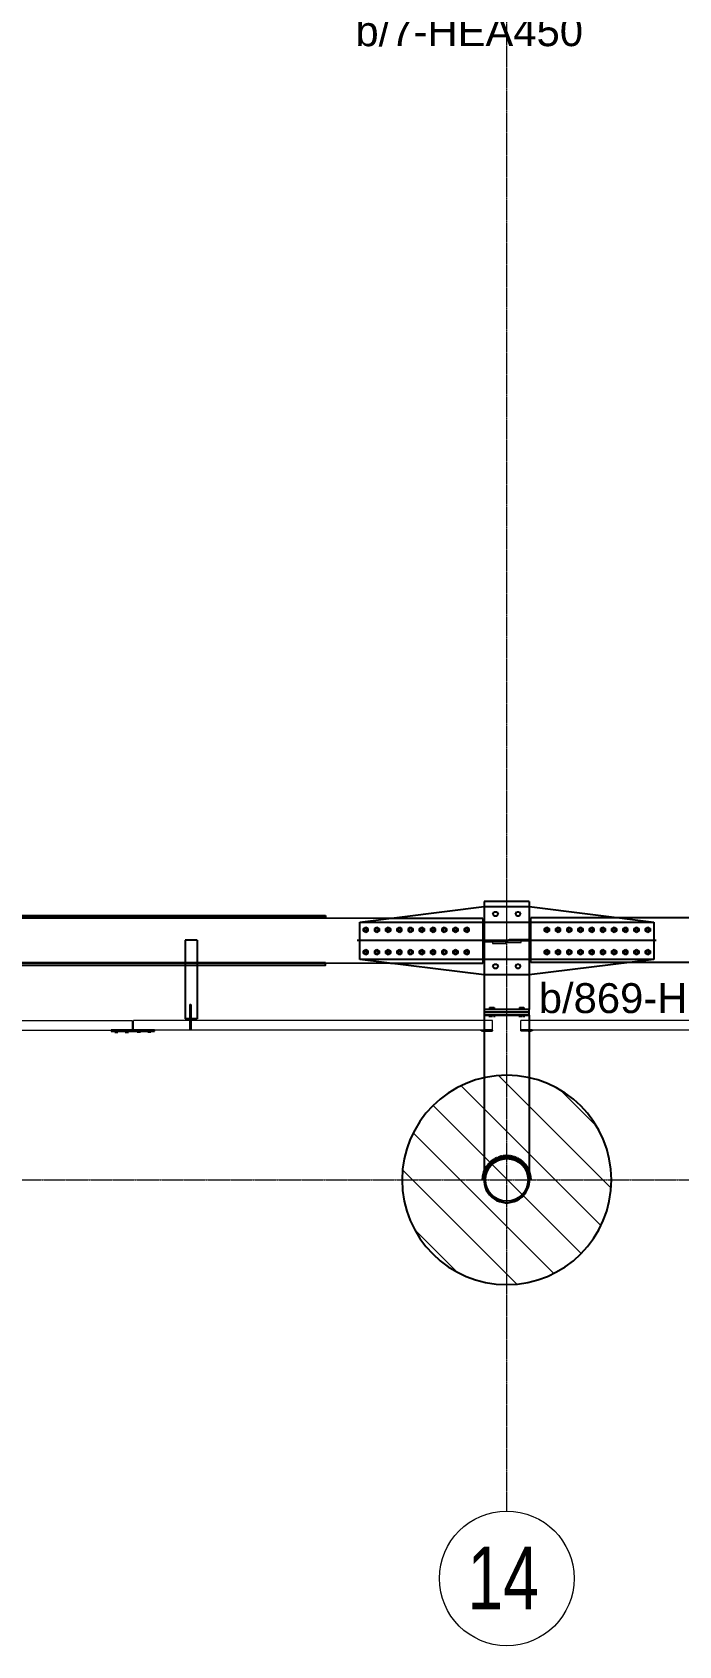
# Model space of a CAD drawing. Header units: millimetres. Extents: x -158 to 97215, y -53820 to 8373.
# Drawn here: x 72561 to 76883, y -53820 to -43030 of the extents above; entities that cross this region are included whole.
import ezdxf
from ezdxf.enums import TextEntityAlignment as Align

# ---------------------------------------------------------------- set-up
doc = ezdxf.new("R2010")
doc.units = ezdxf.units.MM
doc.header["$LTSCALE"] = 0.8
doc.linetypes.add('DXK_LINE_DOT2', pattern=[3.9198, 1.9599, -1.9599])
doc.linetypes.add('Grid Line', pattern=[3.33375, 1.905, -0.47625, 0.47625, -0.47625])
for name, color, linetype, lineweight in [('0-1', 7, 'Continuous', 5), ('E_COLUMNAS', 1, 'Continuous', 18), ('E_COLUMNAS-1', 1, 'Continuous', 25), ('E_EJES', 8, 'Continuous', 9), ('E_EJES-1', 8, 'Grid Line', 9), ('E_TEXTO', 3, 'Continuous', 9), ('P-PLATINA', 6, 'Continuous', 15)]:
    doc.layers.add(name, color=color, linetype=linetype, lineweight=lineweight)
doc.layers.add('VIGAS', color=8, linetype='Continuous')
doc.styles.add('Swis721 LtCn BT', font='swisscl.ttf', dxfattribs={"height": 0.42})
doc.styles.add('VERDANA', font='arial.ttf')

# ---------------------------------------------------------------- blocks, each defined once
blk = doc.blocks.new('Grid - CNI_NOMBRE EJES-372759-_6_00m_N_E_-NIVEL-2 DOC')
at = {"layer": 'E_EJES'}
blk.add_circle((0, 0), 0.003, dxfattribs=at)

msp = doc.modelspace()

# ---------------------------------------------------------------- hatches: boundary and pattern name
at = {"layer": 'E_COLUMNAS'}
h = msp.add_hatch(dxfattribs=at)
h.set_pattern_fill('FP_1', color=256, scale=1000, style=0, pattern_type=2)
h.set_pattern_definition([(135, (90395.35, -191367.15), (-159.09903, -159.09903), [])])
h.paths.add_polyline_path([(75733.3, -51404.7), (75824.6, -51398.7), (75914.4, -51380.9), (76001.1, -51351.5), (76083.3, -51311), (76159.4, -51260.1), (76228.2, -51199.7), (76288.6, -51130.9), (76339.5, -51054.7), (76380, -50972.6), (76409.4, -50885.9), (76427.3, -50796.1), (76433.3, -50704.7), (76427.3, -50613.4), (76409.4, -50523.6), (76380, -50436.9), (76339.5, -50354.7), (76288.6, -50278.6), (76228.2, -50209.8), (76159.4, -50149.4), (76083.3, -50098.5), (76001.1, -50058), (75914.4, -50028.6), (75824.6, -50010.7), (75733.3, -50004.7), (75641.9, -50010.7), (75552.1, -50028.6), (75465.4, -50058), (75383.3, -50098.5), (75307.1, -50149.4), (75238.3, -50209.8), (75177.9, -50278.6), (75127, -50354.7), (75086.5, -50436.9), (75057.1, -50523.6), (75039.2, -50613.4), (75033.3, -50704.7), (75039.2, -50796.1), (75057.1, -50885.9), (75086.5, -50972.6), (75127, -51054.7), (75177.9, -51130.9), (75238.3, -51199.7), (75307.1, -51260.1), (75383.3, -51311), (75465.4, -51351.5), (75552.1, -51380.9), (75641.9, -51398.7)])

# ---------------------------------------------------------------- linework, layer by layer
at = {"color": 2, "linetype": 'Continuous'}
msp.add_lwpolyline([(75733.3, -50552.2, 0.4729648), (75583.7, -50734.5, 1), (75882.8, -50675, 0.1773082), (75828.3, -50585.4, 0.1773082)], format="xyb", dxfattribs=at)
at = {"color": 1, "linetype": 'Continuous'}
msp.add_circle((75733.3, -50704.7), 142.5, dxfattribs=at)
for centre, radius, start, end in [((74790.3, -49031.7), 11.5, 18.00409, 198.00409), ((74790.3, -49031.7), 11.5, 198.00409, 18.00409), ((74790.3, -49031.7), 10, 90.00409, 270.00409), ((74790.3, -49031.7), 10, 270.00409, 90.00409), ((74865.3, -49031.7), 11.5, 18.00409, 198.00409), ((74865.3, -49031.7), 11.5, 198.00409, 18.00409), ((74865.3, -49031.7), 10, 90.00409, 270.00409), ((74865.3, -49031.7), 10, 270.00409, 90.00409), ((74940.3, -49031.7), 11.5, 18.00409, 198.00409), ((74940.3, -49031.7), 11.5, 198.00409, 18.00409), ((74940.3, -49031.7), 10, 90.00409, 270.00409), ((74940.3, -49031.7), 10, 270.00409, 90.00409), ((75015.3, -49031.7), 11.5, 18.00409, 198.00409), ((75015.3, -49031.7), 11.5, 198.00409, 18.00409), ((75015.3, -49031.7), 10, 90.00409, 270.00409), ((75015.3, -49031.7), 10, 270.00409, 90.00409), ((75090.3, -49031.7), 11.5, 18.00409, 198.00409), ((75090.3, -49031.7), 11.5, 198.00409, 18.00409), ((75090.3, -49031.7), 10, 90.00409, 270.00409), ((75090.3, -49031.7), 10, 270.00409, 90.00409), ((75165.3, -49031.7), 11.5, 18.00409, 198.00409), ((75165.3, -49031.7), 11.5, 198.00409, 18.00409), ((75165.3, -49031.7), 10, 90.00409, 270.00409), ((75165.3, -49031.7), 10, 270.00409, 90.00409), ((75240.3, -49031.7), 11.5, 18.00409, 198.00409), ((75240.3, -49031.7), 11.5, 198.00409, 18.00409), ((75240.3, -49031.7), 10, 90.00409, 270.00409), ((75240.3, -49031.7), 10, 270.00409, 90.00409), ((75315.3, -49031.6), 11.5, 18.00409, 198.00409), ((75315.3, -49031.6), 11.5, 198.00409, 18.00409), ((75315.3, -49031.6), 10, 90.00409, 270.00409), ((75315.3, -49031.6), 10, 270.00409, 90.00409), ((75390.3, -49031.6), 11.5, 18.00409, 198.00409), ((75390.3, -49031.6), 11.5, 198.00409, 18.00409), ((75390.3, -49031.6), 10, 90.00409, 270.00409), ((75390.3, -49031.6), 10, 270.00409, 90.00409), ((75465.3, -49031.6), 11.5, 18.00409, 198.00409), ((75465.3, -49031.6), 11.5, 198.00409, 18.00409), ((75465.3, -49031.6), 10, 90.00409, 270.00409), ((75465.3, -49031.6), 10, 270.00409, 90.00409), ((76001.2, -49031.6), 11.5, 17.99591, 197.99591), ((76001.2, -49031.6), 11.5, 197.99591, 17.99591), ((76001.2, -49031.6), 10, 89.99591, 269.99591), ((76001.2, -49031.6), 10, 269.99591, 89.99591), ((76076.2, -49031.6), 11.5, 17.99591, 197.99591), ((76076.2, -49031.6), 11.5, 197.99591, 17.99591), ((76076.2, -49031.6), 10, 89.99591, 269.99591), ((76076.2, -49031.6), 10, 269.99591, 89.99591), ((76151.2, -49031.6), 11.5, 17.99591, 197.99591), ((76151.2, -49031.6), 11.5, 197.99591, 17.99591), ((76151.2, -49031.6), 10, 89.99591, 269.99591), ((76151.2, -49031.6), 10, 269.99591, 89.99591), ((76226.2, -49031.7), 11.5, 17.99591, 197.99591), ((76226.2, -49031.7), 11.5, 197.99591, 17.99591), ((76226.2, -49031.7), 10, 89.99591, 269.99591), ((76226.2, -49031.7), 10, 269.99591, 89.99591), ((76301.2, -49031.7), 11.5, 17.99591, 197.99591), ((76301.2, -49031.7), 11.5, 197.99591, 17.99591), ((76301.2, -49031.7), 10, 89.99591, 269.99591), ((76301.2, -49031.7), 10, 269.99591, 89.99591), ((76376.2, -49031.7), 11.5, 17.99591, 197.99591), ((76376.2, -49031.7), 11.5, 197.99591, 17.99591), ((76376.2, -49031.7), 10, 89.99591, 269.99591), ((76376.2, -49031.7), 10, 269.99591, 89.99591), ((76451.2, -49031.7), 11.5, 17.99591, 197.99591), ((76451.2, -49031.7), 11.5, 197.99591, 17.99591), ((76451.2, -49031.7), 10, 89.99591, 269.99591), ((76451.2, -49031.7), 10, 269.99591, 89.99591), ((76526.2, -49031.7), 11.5, 17.99591, 197.99591), ((76526.2, -49031.7), 11.5, 197.99591, 17.99591), ((76526.2, -49031.7), 10, 89.99591, 269.99591), ((76526.2, -49031.7), 10, 269.99591, 89.99591), ((76601.2, -49031.7), 11.5, 17.99591, 197.99591), ((76601.2, -49031.7), 11.5, 197.99591, 17.99591), ((76601.2, -49031.7), 10, 89.99591, 269.99591), ((76601.2, -49031.7), 10, 269.99591, 89.99591), ((76676.2, -49031.7), 11.5, 17.99591, 197.99591), ((76676.2, -49031.7), 11.5, 197.99591, 17.99591), ((76676.2, -49031.7), 10, 89.99591, 269.99591), ((76676.2, -49031.7), 10, 269.99591, 89.99591), ((74790.3, -49181.7), 11.5, 18.00409, 198.00409), ((74790.3, -49181.7), 11.5, 198.00409, 18.00409), ((74790.3, -49181.7), 10, 90.00409, 270.00409), ((74790.3, -49181.7), 10, 270.00409, 90.00409), ((74865.3, -49181.7), 11.5, 18.00409, 198.00409), ((74865.3, -49181.7), 11.5, 198.00409, 18.00409), ((74865.3, -49181.7), 10, 90.00409, 270.00409), ((74865.3, -49181.7), 10, 270.00409, 90.00409), ((74940.3, -49181.7), 11.5, 18.00409, 198.00409), ((74940.3, -49181.7), 11.5, 198.00409, 18.00409), ((74940.3, -49181.7), 10, 90.00409, 270.00409), ((74940.3, -49181.7), 10, 270.00409, 90.00409), ((75015.3, -49181.7), 11.5, 18.00409, 198.00409), ((75015.3, -49181.7), 11.5, 198.00409, 18.00409), ((75015.3, -49181.7), 10, 90.00409, 270.00409), ((75015.3, -49181.7), 10, 270.00409, 90.00409), ((75090.3, -49181.7), 11.5, 18.00409, 198.00409), ((75090.3, -49181.7), 11.5, 198.00409, 18.00409), ((75090.3, -49181.7), 10, 90.00409, 270.00409), ((75090.3, -49181.7), 10, 270.00409, 90.00409), ((75165.3, -49181.7), 11.5, 18.00409, 198.00409), ((75165.3, -49181.7), 11.5, 198.00409, 18.00409), ((75165.3, -49181.7), 10, 90.00409, 270.00409), ((75165.3, -49181.7), 10, 270.00409, 90.00409), ((75240.3, -49181.7), 11.5, 18.00409, 198.00409), ((75240.3, -49181.7), 11.5, 198.00409, 18.00409), ((75240.3, -49181.7), 10, 90.00409, 270.00409), ((75240.3, -49181.7), 10, 270.00409, 90.00409), ((75315.3, -49181.6), 11.5, 18.00409, 198.00409), ((75315.3, -49181.6), 11.5, 198.00409, 18.00409), ((75315.3, -49181.6), 10, 90.00409, 270.00409), ((75315.3, -49181.6), 10, 270.00409, 90.00409), ((75390.3, -49181.6), 11.5, 18.00409, 198.00409), ((75390.3, -49181.6), 11.5, 198.00409, 18.00409), ((75390.3, -49181.6), 10, 90.00409, 270.00409), ((75390.3, -49181.6), 10, 270.00409, 90.00409), ((75465.3, -49181.6), 11.5, 18.00409, 198.00409), ((75465.3, -49181.6), 11.5, 198.00409, 18.00409), ((75465.3, -49181.6), 10, 90.00409, 270.00409), ((75465.3, -49181.6), 10, 270.00409, 90.00409), ((76001.2, -49181.6), 11.5, 17.99591, 197.99591), ((76001.2, -49181.6), 11.5, 197.99591, 17.99591), ((76001.2, -49181.6), 10, 89.99591, 269.99591), ((76001.2, -49181.6), 10, 269.99591, 89.99591), ((76076.2, -49181.6), 11.5, 17.99591, 197.99591), ((76076.2, -49181.6), 11.5, 197.99591, 17.99591), ((76076.2, -49181.6), 10, 89.99591, 269.99591), ((76076.2, -49181.6), 10, 269.99591, 89.99591), ((76151.2, -49181.6), 11.5, 17.99591, 197.99591), ((76151.2, -49181.6), 11.5, 197.99591, 17.99591), ((76151.2, -49181.6), 10, 89.99591, 269.99591), ((76151.2, -49181.6), 10, 269.99591, 89.99591), ((76226.2, -49181.7), 11.5, 17.99591, 197.99591), ((76226.2, -49181.7), 11.5, 197.99591, 17.99591), ((76226.2, -49181.7), 10, 89.99591, 269.99591), ((76226.2, -49181.7), 10, 269.99591, 89.99591), ((76301.2, -49181.7), 11.5, 17.99591, 197.99591), ((76301.2, -49181.7), 11.5, 197.99591, 17.99591), ((76301.2, -49181.7), 10, 89.99591, 269.99591), ((76301.2, -49181.7), 10, 269.99591, 89.99591), ((76376.2, -49181.7), 11.5, 17.99591, 197.99591), ((76376.2, -49181.7), 11.5, 197.99591, 17.99591), ((76376.2, -49181.7), 10, 89.99591, 269.99591), ((76376.2, -49181.7), 10, 269.99591, 89.99591), ((76451.2, -49181.7), 11.5, 17.99591, 197.99591), ((76451.2, -49181.7), 11.5, 197.99591, 17.99591), ((76451.2, -49181.7), 10, 89.99591, 269.99591), ((76451.2, -49181.7), 10, 269.99591, 89.99591), ((76526.2, -49181.7), 11.5, 17.99591, 197.99591), ((76526.2, -49181.7), 11.5, 197.99591, 17.99591), ((76526.2, -49181.7), 10, 89.99591, 269.99591), ((76526.2, -49181.7), 10, 269.99591, 89.99591), ((76601.2, -49181.7), 11.5, 17.99591, 197.99591), ((76601.2, -49181.7), 11.5, 197.99591, 17.99591), ((76601.2, -49181.7), 10, 89.99591, 269.99591), ((76601.2, -49181.7), 10, 269.99591, 89.99591), ((76676.2, -49181.7), 11.5, 17.99591, 197.99591), ((76676.2, -49181.7), 11.5, 197.99591, 17.99591), ((76676.2, -49181.7), 10, 89.99591, 269.99591), ((76676.2, -49181.7), 10, 269.99591, 89.99591)]:
    msp.add_arc(centre, radius, start, end, dxfattribs=at)
at = {"color": 1, "linetype": 'DXK_LINE_DOT2'}
msp.add_arc((75733.3, -50704.7), 162.5, 33.75, 146.25, dxfattribs=at)
at = {"layer": '0-1', "color": 8}
for p, q in [((61238.3, -49638.1), (73228.3, -49638.1)), ((61238.3, -49703.1), (73228.3, -49703.1)), ((73228.3, -49638.1), (73228.3, -49703.1)), ((73238.3, -49703.1), (73238.3, -49638.1)), ((75583.3, -49638.1), (73238.3, -49638.1)), ((75583.3, -49703.1), (73238.3, -49703.1)), ((75638.3, -49638.1), (75583.3, -49638.1)), ((75638.3, -49703.1), (75638.3, -49638.1)), ((75828.3, -49703.1), (75828.3, -49638.1)), ((75883.3, -49638.1), (75828.3, -49638.1)), ((78986.9, -49638.1), (75883.3, -49638.1)), ((78986.9, -49703.1), (75883.3, -49703.1))]:
    msp.add_line(p, q, dxfattribs=at)
at = {"layer": 'E_COLUMNAS-1'}
for start, end in [(0, 180), (180, 0)]:
    msp.add_arc((75733.3, -50704.7), 700, start, end, dxfattribs=at)
at = {"layer": 'E_EJES-1'}
for p, q in [((75733.3, -52920), (75733.3, -22429.9)), ((2836.9, -50704.7), (96315.4, -50704.7))]:
    msp.add_line(p, q, dxfattribs=at)
at = {"layer": 'P-PLATINA'}
for points in [[(75893.3, -49107.1), (75749, -49107.1), (75749, -49095.6), (75893.3, -49095.6)], [(75573.2, -49112.8), (75717.5, -49112.9), (75717.5, -49101.4), (75573.2, -49101.3)]]:
    msp.add_lwpolyline(points, dxfattribs=at)
for points in [[(75727.5, -49112.9), (75637.5, -49112.9), (75637.5, -49122.9), (75727.5, -49122.9)], [(75739, -49117.1), (75829, -49117.1), (75829, -49107.1), (75739, -49107.1)]]:
    msp.add_lwpolyline(points, close=True, dxfattribs=at)
at = {"layer": 'VIGAS'}
for p, q in [((74750.3, -48981.6), (75583.3, -48876.4)), ((75883.3, -48842.8), (75583.3, -48842.8)), ((75583.3, -48842.8), (75583.3, -48876.4)), ((75583.3, -48876.4), (75583.3, -49333.4)), ((75583.3, -48876.4), (75883.3, -48876.4)), ((75883.3, -48842.8), (75883.3, -48876.4)), ((75883.3, -48876.4), (75883.3, -49333.4)), ((75883.3, -48876.4), (76716.2, -48981.3)), ((74947.9, -48956.7), (67987.8, -48951.7)), ((74750, -48981.6), (76716.2, -48981.3)), ((74750.3, -49231.6), (74750, -48981.6)), ((74750.3, -49231.6), (74750.3, -48981.6)), ((75573.2, -48957.1), (74947.9, -48956.7)), ((75573.2, -48957.1), (75573.2, -49257.1)), ((75640.9, -48926.4), (75649.6, -48911.4)), ((75649.6, -48941.4), (75640.9, -48926.4)), ((75649.6, -48911.4), (75666.9, -48911.4)), ((75666.9, -48941.4), (75649.6, -48941.4)), ((75666.9, -48911.4), (75675.6, -48926.4)), ((75675.6, -48926.4), (75666.9, -48941.4)), ((75790.9, -48926.4), (75799.6, -48911.4)), ((75799.6, -48941.4), (75790.9, -48926.4)), ((75799.6, -48911.4), (75816.9, -48911.4)), ((75816.9, -48941.4), (75799.6, -48941.4)), ((75816.9, -48911.4), (75825.6, -48926.4)), ((75825.6, -48926.4), (75816.9, -48941.4)), ((75893.3, -49251.4), (75893.3, -48951.4)), ((76478.5, -48951.4), (75893.3, -48951.4)), ((83372.4, -48951.4), (76478.5, -48951.4)), ((76716.2, -48981.3), (76716.2, -49231.3)), ((76716.2, -48981.3), (76716.2, -49231.3)), ((74775.3, -49023), (74790.3, -49014.4)), ((74775.3, -49040.3), (74775.3, -49023)), ((74790.3, -49049), (74775.3, -49040.3)), ((74790.3, -49014.4), (74805.3, -49023)), ((74805.3, -49040.3), (74790.3, -49049)), ((74805.3, -49023), (74805.3, -49040.3)), ((74850.3, -49023), (74865.3, -49014.4)), ((74850.3, -49040.3), (74850.3, -49023)), ((74865.3, -49049), (74850.3, -49040.3)), ((74865.3, -49014.4), (74880.3, -49023)), ((74880.3, -49040.3), (74865.3, -49049)), ((74880.3, -49023), (74880.3, -49040.3)), ((74925.3, -49023), (74940.3, -49014.4)), ((74925.3, -49040.3), (74925.3, -49023)), ((74940.3, -49049), (74925.3, -49040.3)), ((74940.3, -49014.4), (74955.3, -49023)), ((74955.3, -49040.3), (74940.3, -49049)), ((74955.3, -49023), (74955.3, -49040.3)), ((75000.3, -49023), (75015.3, -49014.3)), ((75000.3, -49040.3), (75000.3, -49023)), ((75015.3, -49049), (75000.3, -49040.3)), ((75015.3, -49014.3), (75030.3, -49023)), ((75030.3, -49040.3), (75015.3, -49049)), ((75030.3, -49023), (75030.3, -49040.3)), ((75075.3, -49023), (75090.3, -49014.3)), ((75075.3, -49040.3), (75075.3, -49023)), ((75090.3, -49049), (75075.3, -49040.3)), ((75090.3, -49014.3), (75105.3, -49023)), ((75105.3, -49040.3), (75090.3, -49049)), ((75105.3, -49023), (75105.3, -49040.3)), ((75150.3, -49023), (75165.3, -49014.3)), ((75150.3, -49040.3), (75150.3, -49023)), ((75165.3, -49049), (75150.3, -49040.3)), ((75165.3, -49014.3), (75180.3, -49023)), ((75180.3, -49040.3), (75165.3, -49049)), ((75180.3, -49023), (75180.3, -49040.3)), ((75225.3, -49023), (75240.3, -49014.3)), ((75225.3, -49040.3), (75225.3, -49023)), ((75240.3, -49049), (75225.3, -49040.3)), ((75240.3, -49014.3), (75255.3, -49023)), ((75255.3, -49040.3), (75240.3, -49049)), ((75255.3, -49023), (75255.3, -49040.3)), ((75300.3, -49023), (75315.3, -49014.3)), ((75300.3, -49040.3), (75300.3, -49023)), ((75315.3, -49049), (75300.3, -49040.3)), ((75315.3, -49014.3), (75330.3, -49023)), ((75330.3, -49040.3), (75315.3, -49049)), ((75330.3, -49023), (75330.3, -49040.3)), ((75375.3, -49023), (75390.3, -49014.3)), ((75375.3, -49040.3), (75375.3, -49023)), ((75390.3, -49049), (75375.3, -49040.3)), ((75390.3, -49014.3), (75405.3, -49023)), ((75405.3, -49040.3), (75390.3, -49049)), ((75405.3, -49023), (75405.3, -49040.3)), ((75450.3, -49023), (75465.3, -49014.3)), ((75450.3, -49040.3), (75450.3, -49023)), ((75465.3, -49049), (75450.3, -49040.3)), ((75465.3, -49014.3), (75480.3, -49023)), ((75480.3, -49040.3), (75465.3, -49049)), ((75480.3, -49023), (75480.3, -49040.3)), ((75986.2, -49023), (76001.2, -49014.3)), ((75986.2, -49040.3), (75986.2, -49023)), ((76001.2, -49049), (75986.2, -49040.3)), ((76001.2, -49014.3), (76016.2, -49023)), ((76016.2, -49040.3), (76001.2, -49049)), ((76016.2, -49023), (76016.2, -49040.3)), ((76061.2, -49023), (76076.2, -49014.3)), ((76061.2, -49040.3), (76061.2, -49023)), ((76076.2, -49049), (76061.2, -49040.3)), ((76076.2, -49014.3), (76091.2, -49023)), ((76091.2, -49040.3), (76076.2, -49049)), ((76091.2, -49023), (76091.2, -49040.3)), ((76136.2, -49023), (76151.2, -49014.3)), ((76136.2, -49040.3), (76136.2, -49023)), ((76151.2, -49049), (76136.2, -49040.3)), ((76151.2, -49014.3), (76166.2, -49023)), ((76166.2, -49040.3), (76151.2, -49049)), ((76166.2, -49023), (76166.2, -49040.3)), ((76211.2, -49023), (76226.2, -49014.3)), ((76211.2, -49040.3), (76211.2, -49023)), ((76226.2, -49049), (76211.2, -49040.3)), ((76226.2, -49014.3), (76241.2, -49023)), ((76241.2, -49040.3), (76226.2, -49049)), ((76241.2, -49023), (76241.2, -49040.3)), ((76286.2, -49023), (76301.2, -49014.3)), ((76286.2, -49040.3), (76286.2, -49023)), ((76301.2, -49049), (76286.2, -49040.3)), ((76301.2, -49014.3), (76316.2, -49023)), ((76316.2, -49040.3), (76301.2, -49049)), ((76316.2, -49023), (76316.2, -49040.3)), ((76361.2, -49023), (76376.2, -49014.3)), ((76361.2, -49040.3), (76361.2, -49023)), ((76376.2, -49049), (76361.2, -49040.3)), ((76376.2, -49014.3), (76391.2, -49023)), ((76391.2, -49040.3), (76376.2, -49049)), ((76391.2, -49023), (76391.2, -49040.3)), ((76436.2, -49023), (76451.2, -49014.3)), ((76436.2, -49040.3), (76436.2, -49023)), ((76451.2, -49049), (76436.2, -49040.3)), ((76451.2, -49014.3), (76466.2, -49023)), ((76466.2, -49040.3), (76451.2, -49049)), ((76466.2, -49023), (76466.2, -49040.3)), ((76511.2, -49023), (76526.2, -49014.4)), ((76511.2, -49040.3), (76511.2, -49023)), ((76526.2, -49049), (76511.2, -49040.3)), ((76526.2, -49014.4), (76541.2, -49023)), ((76541.2, -49040.3), (76526.2, -49049)), ((76541.2, -49023), (76541.2, -49040.3)), ((76586.2, -49023), (76601.2, -49014.4)), ((76586.2, -49040.3), (76586.2, -49023)), ((76601.2, -49049), (76586.2, -49040.3)), ((76601.2, -49014.4), (76616.2, -49023)), ((76616.2, -49040.3), (76601.2, -49049)), ((76616.2, -49023), (76616.2, -49040.3)), ((76661.2, -49023), (76676.2, -49014.4)), ((76661.2, -49040.3), (76661.2, -49023)), ((76676.2, -49049), (76661.2, -49040.3)), ((76676.2, -49014.4), (76691.2, -49023)), ((76691.2, -49040.3), (76676.2, -49049)), ((76691.2, -49023), (76691.2, -49040.3)), ((73664.3, -49101.4), (73582.3, -49101.4)), ((73582.3, -49101.4), (73582.3, -49255.7)), ((73664.3, -49101.4), (73664.3, -49255.7)), ((74733.3, -49101.4), (76733.3, -49101.4)), ((74775.3, -49173), (74790.3, -49164.4)), ((74775.3, -49190.3), (74775.3, -49173)), ((74790.3, -49199), (74775.3, -49190.3)), ((74790.3, -49164.4), (74805.3, -49173)), ((74805.3, -49190.3), (74790.3, -49199)), ((74805.3, -49173), (74805.3, -49190.3)), ((74850.3, -49173), (74865.3, -49164.4)), ((74850.3, -49190.3), (74850.3, -49173)), ((74865.3, -49199), (74850.3, -49190.3)), ((74865.3, -49164.4), (74880.3, -49173)), ((74880.3, -49190.3), (74865.3, -49199)), ((74880.3, -49173), (74880.3, -49190.3)), ((74925.3, -49173), (74940.3, -49164.4)), ((74925.3, -49190.3), (74925.3, -49173)), ((74940.3, -49199), (74925.3, -49190.3)), ((74940.3, -49164.4), (74955.3, -49173)), ((74955.3, -49190.3), (74940.3, -49199)), ((74955.3, -49173), (74955.3, -49190.3)), ((75000.3, -49173), (75015.3, -49164.3)), ((75000.3, -49190.3), (75000.3, -49173)), ((75015.3, -49199), (75000.3, -49190.3)), ((75015.3, -49164.3), (75030.3, -49173)), ((75030.3, -49190.3), (75015.3, -49199)), ((75030.3, -49173), (75030.3, -49190.3)), ((75075.3, -49173), (75090.3, -49164.3)), ((75075.3, -49190.3), (75075.3, -49173)), ((75090.3, -49199), (75075.3, -49190.3)), ((75090.3, -49164.3), (75105.3, -49173)), ((75105.3, -49190.3), (75090.3, -49199)), ((75105.3, -49173), (75105.3, -49190.3)), ((75150.3, -49173), (75165.3, -49164.3)), ((75150.3, -49190.3), (75150.3, -49173)), ((75165.3, -49199), (75150.3, -49190.3)), ((75165.3, -49164.3), (75180.3, -49173)), ((75180.3, -49190.3), (75165.3, -49199)), ((75180.3, -49173), (75180.3, -49190.3)), ((75225.3, -49173), (75240.3, -49164.3)), ((75225.3, -49190.3), (75225.3, -49173)), ((75240.3, -49199), (75225.3, -49190.3)), ((75240.3, -49164.3), (75255.3, -49173)), ((75255.3, -49190.3), (75240.3, -49199)), ((75255.3, -49173), (75255.3, -49190.3)), ((75300.3, -49173), (75315.3, -49164.3)), ((75300.3, -49190.3), (75300.3, -49173)), ((75315.3, -49199), (75300.3, -49190.3)), ((75315.3, -49164.3), (75330.3, -49173)), ((75330.3, -49190.3), (75315.3, -49199)), ((75330.3, -49173), (75330.3, -49190.3)), ((75375.3, -49173), (75390.3, -49164.3)), ((75375.3, -49190.3), (75375.3, -49173)), ((75390.3, -49199), (75375.3, -49190.3)), ((75390.3, -49164.3), (75405.3, -49173)), ((75405.3, -49190.3), (75390.3, -49199)), ((75405.3, -49173), (75405.3, -49190.3)), ((75450.3, -49173), (75465.3, -49164.3)), ((75450.3, -49190.3), (75450.3, -49173)), ((75465.3, -49199), (75450.3, -49190.3)), ((75465.3, -49164.3), (75480.3, -49173)), ((75480.3, -49190.3), (75465.3, -49199)), ((75480.3, -49173), (75480.3, -49190.3)), ((75986.2, -49173), (76001.2, -49164.3)), ((75986.2, -49190.3), (75986.2, -49173)), ((76001.2, -49199), (75986.2, -49190.3)), ((76001.2, -49164.3), (76016.2, -49173)), ((76016.2, -49190.3), (76001.2, -49199)), ((76016.2, -49173), (76016.2, -49190.3)), ((76061.2, -49173), (76076.2, -49164.3)), ((76061.2, -49190.3), (76061.2, -49173)), ((76076.2, -49199), (76061.2, -49190.3)), ((76076.2, -49164.3), (76091.2, -49173)), ((76091.2, -49190.3), (76076.2, -49199)), ((76091.2, -49173), (76091.2, -49190.3)), ((76136.2, -49173), (76151.2, -49164.3)), ((76136.2, -49190.3), (76136.2, -49173)), ((76151.2, -49199), (76136.2, -49190.3)), ((76151.2, -49164.3), (76166.2, -49173)), ((76166.2, -49190.3), (76151.2, -49199)), ((76166.2, -49173), (76166.2, -49190.3)), ((76211.2, -49173), (76226.2, -49164.3)), ((76211.2, -49190.3), (76211.2, -49173)), ((76226.2, -49199), (76211.2, -49190.3)), ((76226.2, -49164.3), (76241.2, -49173)), ((76241.2, -49190.3), (76226.2, -49199)), ((76241.2, -49173), (76241.2, -49190.3)), ((76286.2, -49173), (76301.2, -49164.3)), ((76286.2, -49190.3), (76286.2, -49173)), ((76301.2, -49199), (76286.2, -49190.3)), ((76301.2, -49164.3), (76316.2, -49173)), ((76316.2, -49190.3), (76301.2, -49199)), ((76316.2, -49173), (76316.2, -49190.3)), ((76361.2, -49173), (76376.2, -49164.3)), ((76361.2, -49190.3), (76361.2, -49173)), ((76376.2, -49199), (76361.2, -49190.3)), ((76376.2, -49164.3), (76391.2, -49173)), ((76391.2, -49190.3), (76376.2, -49199)), ((76391.2, -49173), (76391.2, -49190.3)), ((76436.2, -49173), (76451.2, -49164.3)), ((76436.2, -49190.3), (76436.2, -49173)), ((76451.2, -49199), (76436.2, -49190.3)), ((76451.2, -49164.3), (76466.2, -49173)), ((76466.2, -49190.3), (76451.2, -49199)), ((76466.2, -49173), (76466.2, -49190.3)), ((76511.2, -49173), (76526.2, -49164.4)), ((76511.2, -49190.3), (76511.2, -49173)), ((76526.2, -49199), (76511.2, -49190.3)), ((76526.2, -49164.4), (76541.2, -49173)), ((76541.2, -49190.3), (76526.2, -49199)), ((76541.2, -49173), (76541.2, -49190.3)), ((76586.2, -49173), (76601.2, -49164.4)), ((76586.2, -49190.3), (76586.2, -49173)), ((76601.2, -49199), (76586.2, -49190.3)), ((76601.2, -49164.4), (76616.2, -49173)), ((76616.2, -49190.3), (76601.2, -49199)), ((76616.2, -49173), (76616.2, -49190.3)), ((76661.2, -49173), (76676.2, -49164.4)), ((76661.2, -49190.3), (76661.2, -49173)), ((76676.2, -49199), (76661.2, -49190.3)), ((76676.2, -49164.4), (76691.2, -49173)), ((76691.2, -49190.3), (76676.2, -49199)), ((76691.2, -49173), (76691.2, -49190.3)), ((74955.1, -49256.7), (67967.3, -49251.7)), ((73582.3, -49255.7), (73582.3, -49257.1)), ((73582.3, -49257.1), (73582.3, -49273.1)), ((73582.3, -49273.1), (73582.3, -49628.1)), ((73664.3, -49255.7), (73664.3, -49257.1)), ((73664.3, -49257.1), (73664.3, -49273.1)), ((73664.3, -49273.1), (73664.3, -49628.1)), ((76716.2, -49231.3), (74750.3, -49231.6)), ((75583.3, -49333.4), (74750.3, -49231.6)), ((75573.2, -49257.1), (74955.1, -49256.7)), ((75583.2, -49231.5), (75583.2, -49564.7)), ((75640.9, -49276.4), (75649.6, -49261.4)), ((75649.6, -49291.4), (75640.9, -49276.4)), ((75649.6, -49261.4), (75666.9, -49261.4)), ((75666.9, -49291.4), (75649.6, -49291.4)), ((75666.9, -49261.4), (75675.6, -49276.4)), ((75675.6, -49276.4), (75666.9, -49291.4)), ((75790.9, -49276.4), (75799.6, -49261.4)), ((75799.6, -49291.4), (75790.9, -49276.4)), ((75799.6, -49261.4), (75816.9, -49261.4)), ((75816.9, -49291.4), (75799.6, -49291.4)), ((75816.9, -49261.4), (75825.6, -49276.4)), ((75825.6, -49276.4), (75816.9, -49291.4)), ((75883.2, -49231.5), (75883.2, -49564.7)), ((76716.2, -49231.3), (75883.3, -49333.4)), ((76552.7, -49251.4), (75893.3, -49251.4)), ((83378.6, -49251.4), (76552.7, -49251.4)), ((75883.3, -49333.4), (75583.3, -49333.4)), ((73664.3, -49628.1), (73582.3, -49628.1)), ((73614.8, -49530.6), (73614.8, -49628.1)), ((73614.8, -49530.6), (73620.8, -49530.6)), ((73614.8, -49545.6), (73620.8, -49545.6)), ((73614.8, -49625.6), (73620.8, -49625.6)), ((73614.8, -49628.1), (73614.8, -49638.1)), ((73620.8, -49530.6), (73620.8, -49628.1)), ((73620.8, -49628.1), (73620.8, -49638.1)), ((75883.2, -49564.7), (75583.2, -49564.7)), ((75883.2, -49564.7), (75583.2, -49564.7)), ((75583.2, -49564.7), (75583.2, -49583.7)), ((75883.2, -49583.7), (75583.2, -49583.7)), ((75583.2, -49583.7), (75583.2, -49602.7)), ((75583.2, -49583.7), (75883.2, -49583.7)), ((75583.3, -49602.7), (75583.2, -50055.8)), ((75583.2, -49602.7), (75883.2, -49602.7)), ((75883.2, -49602.7), (75583.3, -49602.7)), ((75618.2, -49551.5), (75648.2, -49551.5)), ((75618.2, -49551.5), (75618.2, -49564.7)), ((75618.2, -49602.7), (75618.2, -49615.9)), ((75633.2, -49564.7), (75633.2, -49551.5)), ((75633.2, -49615.9), (75633.2, -49602.7)), ((75648.2, -49551.5), (75648.2, -49564.7)), ((75648.2, -49602.7), (75648.2, -49615.9)), ((75818.2, -49551.5), (75848.2, -49551.5)), ((75818.2, -49551.5), (75818.2, -49564.7)), ((75818.2, -49602.7), (75818.2, -49615.9)), ((75833.2, -49564.7), (75833.2, -49551.5)), ((75833.2, -49615.9), (75833.2, -49602.7)), ((75848.2, -49551.5), (75848.2, -49564.7)), ((75848.2, -49602.7), (75848.2, -49615.9)), ((75883.2, -49583.7), (75883.2, -49564.7)), ((75883.2, -49602.7), (75883.2, -49583.7)), ((75883.3, -49602.7), (75883.2, -49602.7)), ((75883.3, -49602.7), (75883.2, -50055.8)), ((73088.3, -49703.1), (73088.3, -49709.1)), ((73228.3, -49703.1), (73088.3, -49703.1)), ((73088.3, -49709.1), (73378.3, -49709.1)), ((73112.9, -49717), (73112.9, -49709.1)), ((73112.9, -49717), (73133.6, -49717)), ((73118.1, -49717), (73118.1, -49709.1)), ((73128.5, -49717), (73128.5, -49709.1)), ((73133.6, -49717), (73133.6, -49709.1)), ((73182.9, -49717), (73182.9, -49709.1)), ((73182.9, -49717), (73203.6, -49717)), ((73188.1, -49717), (73188.1, -49709.1)), ((73198.5, -49717), (73198.5, -49709.1)), ((73203.6, -49717), (73203.6, -49709.1)), ((73238.3, -49703.1), (73228.3, -49703.1)), ((73378.3, -49703.1), (73238.3, -49703.1)), ((73262.9, -49717), (73262.9, -49709.1)), ((73283.6, -49717), (73262.9, -49717)), ((73268.1, -49717), (73268.1, -49709.1)), ((73278.5, -49717), (73278.5, -49709.1)), ((73283.6, -49709.1), (73283.6, -49717)), ((73332.9, -49717), (73332.9, -49709.1)), ((73353.6, -49717), (73332.9, -49717)), ((73338.1, -49717), (73338.1, -49709.1)), ((73348.5, -49717), (73348.5, -49709.1)), ((73353.6, -49709.1), (73353.6, -49717)), ((73378.3, -49709.1), (73378.3, -49703.1)), ((73614.8, -49638.1), (73614.8, -49695.6)), ((73614.8, -49638.1), (73620.8, -49638.1)), ((73614.8, -49685.6), (73620.8, -49685.6)), ((73614.8, -49695.6), (73620.8, -49695.6)), ((73620.8, -49638.1), (73620.8, -49695.6)), ((75562.5, -49707.1), (75562.5, -49703.1)), ((75562.5, -49703.1), (75638.3, -49703.1)), ((75583.3, -49707.1), (75562.5, -49707.1)), ((75577.1, -49715), (75577.1, -49707.1)), ((75582.3, -49715), (75577.1, -49715)), ((75582.3, -49715), (75582.3, -49707.1)), ((75583.3, -49715), (75582.3, -49715)), ((75638.3, -49703.1), (75583.3, -49703.1)), ((75583.3, -49707.1), (75638.3, -49707.1)), ((75613.2, -49707.1), (75613.2, -49703.1)), ((75638.2, -49707.1), (75638.2, -49703.1)), ((75883.3, -49703.1), (75828.3, -49703.1)), ((75904, -49703.1), (75828.3, -49703.1)), ((75828.3, -49703.1), (75828.3, -49707.1)), ((75883.3, -49707.1), (75828.3, -49707.1)), ((75853.3, -49707.1), (75853.3, -49703.1)), ((75904, -49707.1), (75883.3, -49707.1)), ((75883.3, -49715), (75884.2, -49715)), ((75884.2, -49715), (75884.2, -49707.1)), ((75884.2, -49715), (75889.4, -49715)), ((75889.4, -49715), (75889.4, -49707.1)), ((75904, -49703.1), (75904, -49707.1)), ((75583.2, -50055.8), (75583.2, -50677.2)), ((75883.2, -50055.8), (75883.2, -50677.2)), ((75602.2, -50609.5), (75611.2, -50598.5)), ((75609.9, -50615.8), (75618.9, -50604.8)), ((75611.2, -50598.5), (75614, -50595.4)), ((75614, -50595.4), (75624.9, -50584.6)), ((75618.9, -50604.8), (75621, -50602.5)), ((75621, -50602.5), (75631.9, -50591.7)), ((75624.9, -50584.6), (75627.6, -50582.1)), ((75627.6, -50582.1), (75638.7, -50573.1)), ((75631.9, -50591.7), (75634, -50589.9)), ((75634, -50589.9), (75645, -50580.8)), ((75638.3, -50585.4), (75638.3, -50586.4)), ((75638.7, -50573.1), (75644.5, -50569.1)), ((75644.5, -50569.1), (75657.2, -50562)), ((75645, -50580.8), (75649.4, -50577.9)), ((75649.4, -50577.9), (75662.1, -50570.7)), ((75657.2, -50562), (75659.7, -50560.7)), ((75659.7, -50560.7), (75673.3, -50554.3)), ((75662.1, -50570.7), (75664, -50569.7)), ((75664, -50569.7), (75677.6, -50563.4)), ((75673.3, -50554.3), (75678.7, -50552.2)), ((75677.6, -50563.4), (75681.6, -50561.8)), ((75678.7, -50552.2), (75692.4, -50548.1)), ((75681.6, -50561.8), (75695.3, -50557.7)), ((75692.4, -50548.1), (75697.2, -50547)), ((75695.3, -50557.7), (75698.9, -50556.8)), ((75697.2, -50547), (75712.3, -50544.4)), ((75698.9, -50556.8), (75714, -50554.2)), ((75712.3, -50544.4), (75715.1, -50544)), ((75714, -50554.2), (75716.1, -50553.9)), ((75715.1, -50544), (75729.3, -50542.6)), ((75716.1, -50553.9), (75730.3, -50552.5)), ((75729.3, -50542.6), (75737.2, -50542.6)), ((75730.3, -50552.5), (75736.2, -50552.5)), ((75736.2, -50552.5), (75750.4, -50553.9)), ((75737.2, -50542.6), (75751.4, -50544)), ((75750.4, -50553.9), (75752.5, -50554.2)), ((75751.4, -50544), (75754.2, -50544.4)), ((75752.5, -50554.2), (75767.6, -50556.8)), ((75754.2, -50544.4), (75769.3, -50547)), ((75767.6, -50556.8), (75771.3, -50557.7)), ((75769.3, -50547), (75774.2, -50548.1)), ((75771.3, -50557.7), (75784.9, -50561.8)), ((75774.2, -50548.1), (75787.8, -50552.2)), ((75784.9, -50561.8), (75788.9, -50563.4)), ((75787.8, -50552.2), (75793.2, -50554.3)), ((75788.9, -50563.4), (75802.5, -50569.7)), ((75793.2, -50554.3), (75806.8, -50560.7)), ((75802.5, -50569.7), (75804.5, -50570.7)), ((75804.5, -50570.7), (75817.2, -50577.9)), ((75806.8, -50560.7), (75809.3, -50562)), ((75809.3, -50562), (75822, -50569.1)), ((75817.2, -50577.9), (75821.5, -50580.8)), ((75821.5, -50580.8), (75832.5, -50589.9)), ((75822, -50569.1), (75827.8, -50573.1)), ((75827.8, -50573.1), (75838.9, -50582.1)), ((75828.3, -50585.4), (75828.3, -50586.4)), ((75832.5, -50589.9), (75834.6, -50591.7)), ((75834.6, -50591.7), (75845.5, -50602.5)), ((75838.9, -50582.1), (75841.6, -50584.6)), ((75841.6, -50584.6), (75852.5, -50595.4)), ((75847.6, -50604.8), (75845.5, -50602.5)), ((75856.6, -50615.8), (75847.6, -50604.8)), ((75855.3, -50598.5), (75852.5, -50595.4)), ((75864.3, -50609.5), (75855.3, -50598.5)), ((75570.9, -50702.7), (75572.6, -50685.8)), ((75580.9, -50703.7), (75570.9, -50702.7)), ((75572.6, -50685.8), (75573, -50682.5)), ((75573, -50682.5), (75575.8, -50667.4)), ((75575.8, -50667.4), (75576.9, -50663)), ((75576.9, -50663), (75581, -50649.4)), ((75582.5, -50686.7), (75580.9, -50703.7)), ((75581, -50649.4), (75583.3, -50643.6)), ((75582.5, -50686.7), (75582.9, -50684.3)), ((75582.9, -50684.3), (75585.6, -50669.2)), ((75592, -50626.1), (75583.3, -50642.5)), ((75583.3, -50643.6), (75589.7, -50630.2)), ((75585.6, -50669.2), (75586.4, -50665.9)), ((75586.4, -50665.9), (75590.6, -50652.3)), ((75589.7, -50630.2), (75591.1, -50627.6)), ((75590.6, -50652.3), (75592.3, -50647.9)), ((75591.1, -50627.6), (75598.4, -50614.9)), ((75598.1, -50614.5), (75592, -50626.1)), ((75592.3, -50647.9), (75598.7, -50634.6)), ((75598.4, -50614.9), (75602.2, -50609.5)), ((75598.7, -50634.6), (75599.7, -50632.6)), ((75599.7, -50632.6), (75607.1, -50619.9)), ((75607.1, -50619.9), (75609.9, -50615.8)), ((75859.4, -50619.9), (75856.6, -50615.8)), ((75866.8, -50632.6), (75859.4, -50619.9)), ((75868.1, -50614.9), (75864.3, -50609.5)), ((75867.8, -50634.6), (75866.8, -50632.6)), ((75874.2, -50647.9), (75867.8, -50634.6)), ((75875.4, -50627.6), (75868.1, -50614.9)), ((75874.5, -50626.1), (75868.4, -50614.5)), ((75875.9, -50652.3), (75874.2, -50647.9)), ((75883.3, -50642.5), (75874.5, -50626.1)), ((75876.8, -50630.2), (75875.4, -50627.6)), ((75880.1, -50665.9), (75875.9, -50652.3)), ((75883.2, -50643.6), (75876.8, -50630.2)), ((75880.9, -50669.2), (75880.1, -50665.9)), ((75883.6, -50684.3), (75880.9, -50669.2)), ((75885.5, -50649.4), (75883.2, -50643.6)), ((75884, -50686.7), (75883.6, -50684.3)), ((75885.7, -50703.7), (75884, -50686.7)), ((75889.6, -50663), (75885.5, -50649.4)), ((75885.7, -50703.7), (75895.6, -50702.7)), ((75890.7, -50667.4), (75889.6, -50663)), ((75893.5, -50682.5), (75890.7, -50667.4)), ((75893.9, -50685.8), (75893.5, -50682.5)), ((75895.6, -50702.7), (75893.9, -50685.8))]:
    msp.add_line(p, q, dxfattribs=at)
msp.add_lwpolyline([(74520.5, -48936.1), (74520.5, -48952.1), (68520.6, -48952.1), (68520.6, -48936.1), (74520.5, -48936.1), (74520.5, -48936.1)], dxfattribs=at)
msp.add_lwpolyline([(74520.6, -49252.1), (68520.6, -49252.1), (68520.6, -49268.1), (74520.6, -49268.1)], close=True, dxfattribs=at)

# ---------------------------------------------------------------- block references
at = {"layer": 'E_EJES', "xscale": 149999.9999999999, "yscale": 149999.9999999999, "zscale": 149999.9999999999}
msp.add_blockref('Grid - CNI_NOMBRE EJES-372759-_6_00m_N_E_-NIVEL-2 DOC', (75733.3, -53370), dxfattribs=at)

# ---------------------------------------------------------------- texts
at = {"layer": 'E_EJES', "insert": (75469.8, -53157.4), "char_height": 420, "width": 625.316, "attachment_point": 1, "style": 'Swis721 LtCn BT'}
msp.add_mtext('14', dxfattribs=at)
at = {"layer": 'E_TEXTO', "style": 'VERDANA'}
for s, p in [('b/7-HEA450', (75482.3, -43122.4)), ('b/869-HEA450', (76863.6, -49588.9))]:
    msp.add_text(s, height=200, dxfattribs=at).set_placement(p, align=Align.CENTER)

doc.saveas('drawing.dxf')
